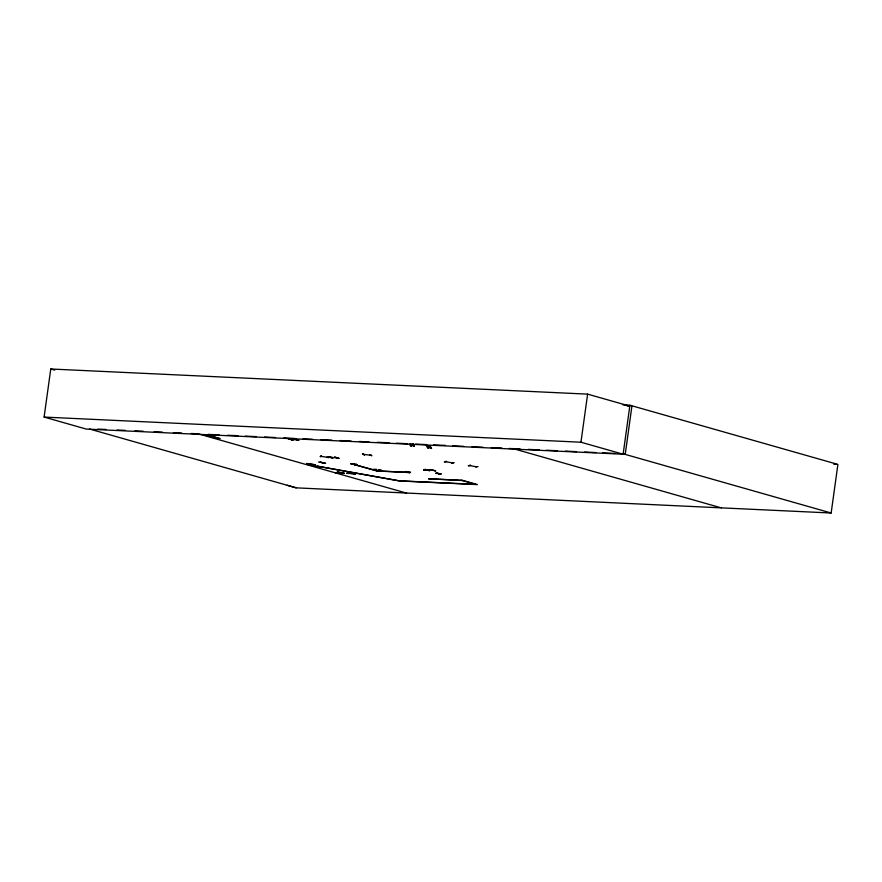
<?xml version="1.0" encoding="UTF-8"?>
<svg xmlns="http://www.w3.org/2000/svg" width="882" height="882" viewBox="0 0 882 882"><rect width="100%" height="100%" fill="white"/><g stroke="black" fill="none" stroke-linecap="round" stroke-linejoin="round"><path stroke-width="1.32" d="M435.752 473.38L441.452 473.755M354.751 473.59L346.946 473.16M623.045 404.904L629.913 405.224L623.122 454.219L86.271 429.082L44.1 417.076L50.77 368.996L587.621 394.133L629.792 406.128L627.047 406.007M295.602 439.622L295.768 438.916M296.242 439.655C297.543 438.001 292.482 441.584 290.575 439.379M296.33 439.699L296.187 438.938M475.442 484.295L398.708 480.811L317.333 466.181M317.575 466.214L400.02 480.966L477.416 484.593L462.521 480.348L430.89 478.871L462.278 480.547M325.678 463.072L318.479 461.981M623.122 454.219L580.951 442.213L587.621 394.133M631.898 406.271L625.283 453.954L623.342 453.866M721.178 507.856L831.153 513.004L837.9 464.417L629.913 405.224M335.16 472.642L342.249 473.722M423.636 470.04L429.49 470.238L423.647 469.996M410.328 472.3L404.573 472.035L410.538 472.311M288.337 438.663L292.802 439.942L288.072 438.707M425.19 469.4L429.699 470.745L424.948 469.4M324.565 463.414L320.133 462.124L324.841 463.359M405.136 471.506L409.887 472.807L405.455 471.539M328.578 456.777L332.977 458.001L328.369 456.766M364.409 454.847L362.403 453.811M362.7 453.833L364.387 454.88M470.293 465.288L468.298 465.839L470.624 465.288M446.303 461.363L444.319 461.947L446.568 461.407M320.166 456.611L321.445 455.983L320.53 456.578M321.39 455.906L320.475 456.622M207.16 434.969L219.497 438.575M219.442 438.608L220.037 438.619L207.711 434.991M216.95 438.31L204.624 434.991M219.111 438.563L219.64 438.608M306.462 464.296L314.477 465.498M313.099 465.222L313.86 464.616C294.467 461.683 320.816 465.542 314.587 464.726L313.816 465.343M328.17 457.824L328.655 457.074M410.648 445.862L409.656 444.197L411.199 445.917M410.439 444.319L411.883 446.027L410.924 444.374M412.081 443.756L414.11 446.303M414.297 446.347L413.261 443.933M426.491 445.608L427.682 447.869M427.197 445.697L426.645 445.597L428.134 448.089M430.592 448.243L429.336 445.972M430.107 446.072L431.574 448.53L430.041 446.06M426.458 445.619L428.387 447.957M427.12 445.686L428.685 448.144M332.668 457.504L326.726 457.218M346.924 473.16L355.589 474.196L354.652 473.689M454.01 462.664L451.76 463.105M475.729 466.997L478.044 466.578M338.611 473.182L340.728 472.774M340.937 472.719L338.997 473.248M427.384 470.073L433.271 470.404M330.75 457.438L336.692 457.791M438.685 473.623L438.133 473.568M323.286 462.841L323.066 462.774M445.719 461.738L452.698 462.918M469.72 465.63L476.644 466.798M363.582 454.406L364.277 454.517M370.683 455.222L363.704 454.417M44.1 417.076L580.951 442.213M97.836 429.104L105.939 429.446M117.074 429.997L125.2 430.361M134.935 430.835L143.093 431.199M154.163 431.739L162.354 432.114M173.401 432.643L181.615 433.018M191.262 433.481L198.13 433.801L406.602 493.126M208.229 434.385L219.221 434.903M227.468 435.289L237.975 435.664M245.328 436.127L256.32 436.634M264.567 437.02L275.559 437.538M283.806 437.924L294.797 438.442M303.044 438.828L312.658 439.28M320.905 439.666L331.897 440.173M340.143 440.559L351.135 441.077M359.382 441.463L368.996 441.915M377.242 442.301L389.116 442.742M396.481 443.205L407.473 443.712M415.709 444.098L426.701 444.616M433.58 444.936L445.454 445.377M452.808 445.84L463.8 446.358M472.046 446.744L483.038 447.251M491.285 447.637L501.792 448.012M509.146 448.475L520.148 448.993M528.384 449.379L539.409 449.908M546.289 450.228L557.303 450.746M565.472 451.11L576.563 451.661M584.711 452.014L595.824 452.565M602.704 452.896L614.93 453.425M833.777 464.23L836.522 464.362M294.401 439.038L298.601 440.206M377.11 470.801L408.498 472.476L376.868 470.999L353.032 464.208L377.981 471.043M287.08 485.265L296.209 487.845L721.256 507.867L512.784 448.53M351.146 463.524L355.578 464.759M356.901 464.439L350.904 464.108L356.659 464.384M436.414 472.973L440.846 474.251L436.171 472.917M428.751 478.926L434.749 479.257L428.817 478.893M334.796 457.13L339.14 458.408L334.554 457.085M369.988 455.101L370.473 455.156M370.208 454.715L371.895 455.762L369.922 454.638M330.199 457.56L330.408 457.549M452.091 463.259L453.723 462.609M335.182 472.609L342.249 473.81M321.136 456.38L328.214 457.405M352.789 473.292L353.814 473.491M431.408 479.025L431.739 479.058M347.53 473.347L348.379 473.568M623.177 453.811L831.153 513.004M461.407 480.304L476.302 484.538M50.77 368.996L54.728 370.12M298.866 440.327L294.169 438.993M89.545 429.027L296.209 487.845M351.091 463.59L355.843 464.869M379.668 470.172L377.937 470.172L381.366 470.249L379.602 470.249M431.011 469.676L435.741 471.021L431.265 469.709M411.332 445.928L410.218 444.274M217.567 438.332L204.9 434.859M428.939 445.917L430.405 448.376M412.787 443.844L414.331 446.336M412.555 443.844L414.088 446.314M410.836 444.374L411.817 446.016M410.13 444.285L411.111 445.928M337.321 471.991L344.388 473.237L337.409 472.024M376.107 469.456L373.251 469.467L376.691 469.544L376.107 469.456M320.916 467.03L313.705 465.972L320.916 467.074"/></g></svg>
